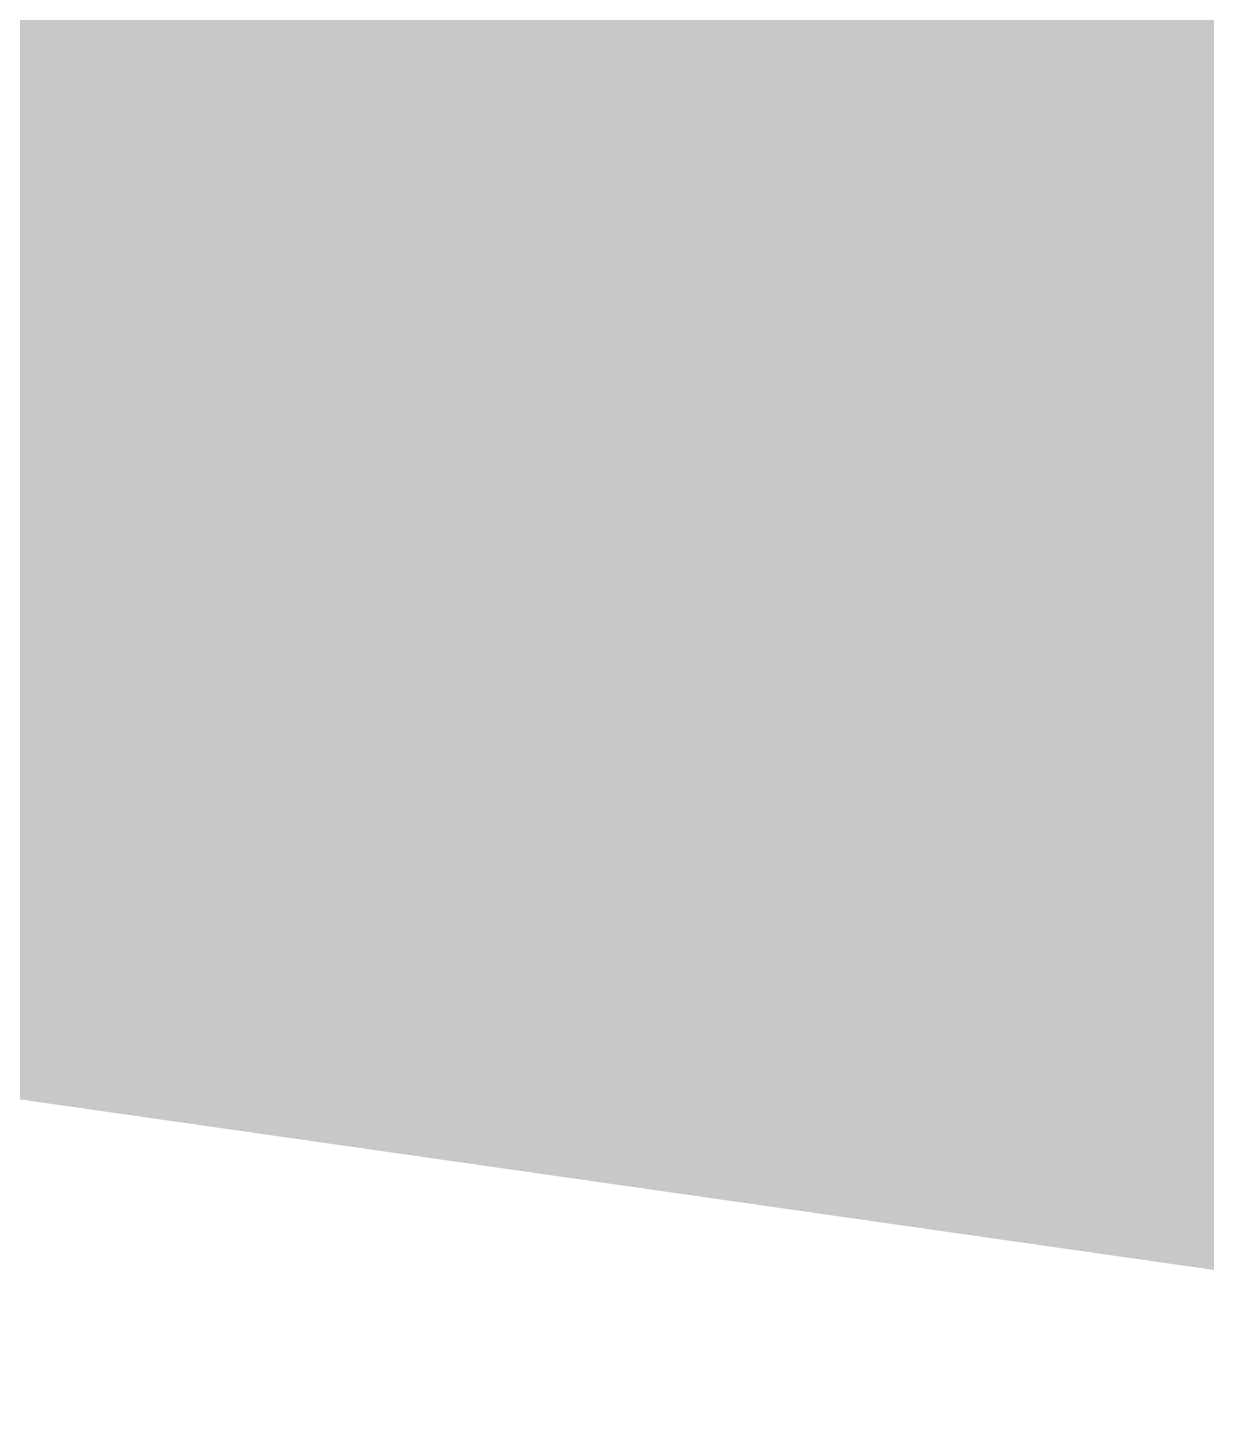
# Model space of a CAD drawing. Header units: millimetres. Extents: x 0 to 1189, y 0 to 841.
# Drawn here: x 1119.305219 to 1119.308675, y 67.596991 to 67.601046 of the extents above; entities that cross this region are included whole.
import ezdxf

# ---------------------------------------------------------------- set-up
doc = ezdxf.new("R2010")
doc.units = ezdxf.units.MM

msp = doc.modelspace()

# ---------------------------------------------------------------- hatches: boundary and pattern name
at = {"true_color": 0xd8a64f}
msp.add_hatch(color=7, dxfattribs=at).paths.add_polyline_path([(1119.2171967, 67.7154249), (1119.2086585, 67.6898104), (1119.2002329, 67.6645337), (1119.1918637, 67.6394259), (1119.2465445, 67.6269621), (1119.2945092, 67.6085872), (1119.342975, 67.5801467), (1119.4159781, 67.522608), (1119.4901747, 67.4713236), (1119.5718586, 67.4272621), (1119.5889349, 67.4219299), (1119.6057861, 67.4166597), (1119.6225246, 67.4114289), (1119.6139865, 67.3943526), (1119.6055609, 67.3775015), (1119.5971916, 67.3607629), (1119.6578482, 67.3292843), (1119.7167033, 67.2958917), (1119.7745226, 67.259431), (1119.7830608, 67.2338165), (1119.7914863, 67.2085398), (1119.7998556, 67.183432), (1119.8384331, 67.1614917), (1119.8647043, 67.1483561), (1119.9011876, 67.132766), (1119.8985248, 67.1509166), (1119.8958958, 67.1688195), (1119.8932837, 67.1865986), (1119.8407158, 67.330383), (1119.75897, 67.4378907), (1119.6400804, 67.53285), (1119.6042717, 67.5566442), (1119.5886338, 67.5670345), (1119.5797625, 67.5729268), (1119.5097684, 67.6207076), (1119.439611, 67.668252), (1119.3691946, 67.7154249), (1119.331547, 67.6980089), (1119.3044548, 67.6943178), (1119.264696, 67.7011878), (1119.2364891, 67.7096358), (1119.2241745, 67.713327)])
at = {"true_color": 0xeca360}
msp.add_hatch(color=7, dxfattribs=at).paths.add_polyline_path([(1119.2171967, 67.7154249), (1119.2086585, 67.6812723), (1119.2002329, 67.64757), (1119.1918637, 67.6140929), (1119.2516308, 67.6055548), (1119.3106097, 67.5971292), (1119.3691946, 67.5887599), (1119.3691946, 67.6143744), (1119.3691946, 67.6396511), (1119.3691946, 67.6647589), (1119.3179657, 67.6818352), (1119.2674123, 67.6986864)])

doc.saveas('drawing.dxf')
